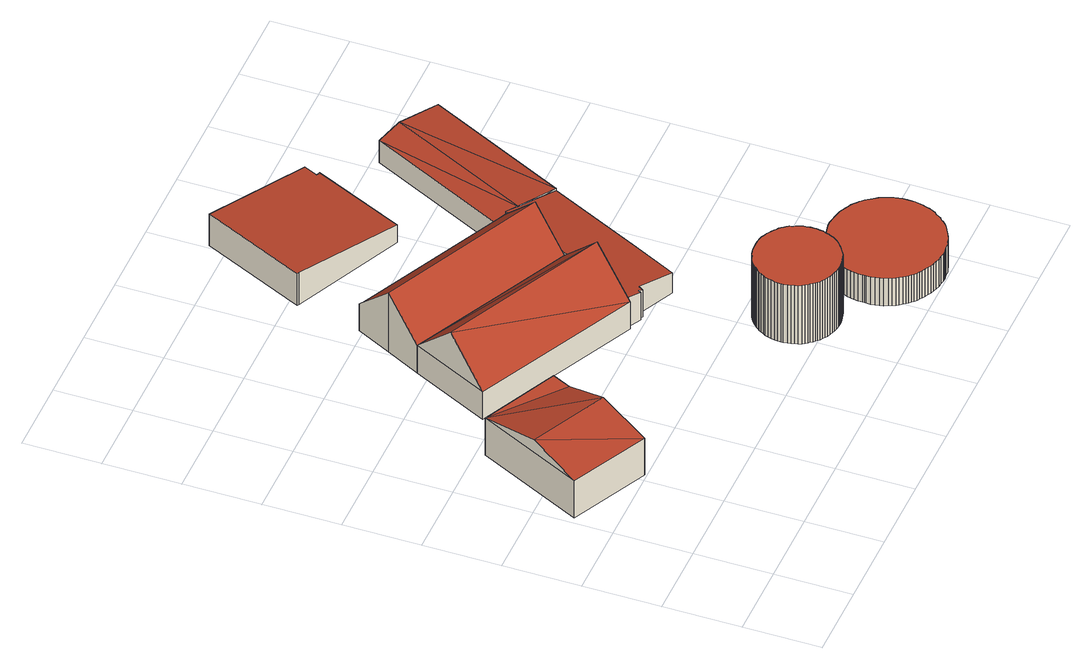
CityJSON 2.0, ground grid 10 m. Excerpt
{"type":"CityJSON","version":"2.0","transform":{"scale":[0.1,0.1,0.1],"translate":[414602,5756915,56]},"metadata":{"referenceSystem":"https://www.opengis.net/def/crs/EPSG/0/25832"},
"CityObjects":{
"building1":{"type":"Building","attributes":{"Gemeindeschluessel":"05570044","Geometrietyp2DReferenz":"3000","function":"31001_2700","roofType":"5000","measuredHeight":7.58},"geometry":[{"type":"Solid","lod":"2","boundaries":[[[[0,1,2,3]],[[4,5,1,0]],[[6,7,5,4]],[[8,9,7,6]],[[3,2,9,8]],[[6,4,0]],[[10,6,0]],[[0,11,10]],[[8,10,11]],[[11,3,8]],[[3,11,0]],[[6,10,8]],[[1,5,7,9,2]]]],"semantics":{"surfaces":[{"type":"WallSurface"},{"type":"RoofSurface"},{"type":"GroundSurface"}],"values":[[0,0,0,0,0,1,1,1,1,1,0,0,2]]}}]},
"building2":{"type":"Building","attributes":{"Gemeindeschluessel":"05570044","Geometrietyp2DReferenz":"3000","function":"31001_2700"},"children":["building2-1","building2-2"]},
"building2-1":{"type":"BuildingPart","attributes":{"roofType":"3100","measuredHeight":9.77},"parents":["building2"],"geometry":[{"type":"Solid","lod":"2","boundaries":[[[[12,13,14,15]],[[16,17,13,12]],[[15,14,18,19]],[[12,20,16]],[[19,21,15]],[[15,21,20]],[[20,12,15]],[[21,19,22,16]],[[16,20,21]],[[13,17,18,14]],[[17,16,22,19,18]]]],"semantics":{"surfaces":[{"type":"WallSurface"},{"type":"RoofSurface"},{"type":"GroundSurface"},{"type":"ClosureSurface"}],"values":[[0,0,0,0,0,1,1,1,1,2,3]]}}]},
"building2-2":{"type":"BuildingPart","attributes":{"roofType":"3100","measuredHeight":9.14},"parents":["building2"],"geometry":[{"type":"Solid","lod":"2","boundaries":[[[[23,24,25,26]],[[27,28,24,23]],[[29,30,28,27]],[[19,18,30,29]],[[31,32,17,16]],[[33,34,32,31]],[[35,36,34,33]],[[26,25,36,35]],[[16,22,19,29,31]],[[27,23,26,35,33,31,29]],[[24,28,30,18,17,32,34,36,25]],[[17,18,19,22,16]]]],"semantics":{"surfaces":[{"type":"WallSurface"},{"type":"RoofSurface"},{"type":"GroundSurface"},{"type":"ClosureSurface"}],"values":[[0,0,0,0,0,0,0,0,1,1,2,3]]}}]},
"building3":{"type":"Building","attributes":{"Gemeindeschluessel":"05570044","Geometrietyp2DReferenz":"3000","function":"51003_1201","roofType":"1000","measuredHeight":9},"geometry":[{"type":"Solid","lod":"2","boundaries":[[[[37,38,39,40]],[[41,42,38,37]],[[43,44,42,41]],[[45,46,44,43]],[[47,48,46,45]],[[49,50,48,47]],[[51,52,50,49]],[[53,54,52,51]],[[55,56,54,53]],[[57,58,56,55]],[[59,60,58,57]],[[61,62,60,59]],[[63,64,62,61]],[[65,66,64,63]],[[67,68,66,65]],[[69,70,68,67]],[[71,72,70,69]],[[73,74,72,71]],[[75,76,74,73]],[[77,78,76,75]],[[79,80,78,77]],[[81,82,80,79]],[[83,84,82,81]],[[85,86,84,83]],[[87,88,86,85]],[[89,90,88,87]],[[91,92,90,89]],[[93,94,92,91]],[[95,96,94,93]],[[97,98,96,95]],[[99,100,98,97]],[[101,102,100,99]],[[103,104,102,101]],[[105,106,104,103]],[[107,108,106,105]],[[109,110,108,107]],[[111,112,110,109]],[[113,114,112,111]],[[115,116,114,113]],[[117,118,116,115]],[[119,120,118,117]],[[121,122,120,119]],[[123,124,122,121]],[[125,126,124,123]],[[127,128,126,125]],[[129,130,128,127]],[[131,132,130,129]],[[133,134,132,131]],[[135,136,134,133]],[[137,138,136,135]],[[139,140,138,137]],[[141,142,140,139]],[[143,144,142,141]],[[145,146,144,143]],[[147,148,146,145]],[[149,150,148,147]],[[151,152,150,149]],[[153,154,152,151]],[[155,156,154,153]],[[157,158,156,155]],[[159,160,158,157]],[[161,162,160,159]],[[163,164,162,161]],[[165,166,164,163]],[[167,168,166,165]],[[169,170,168,167]],[[171,172,170,169]],[[173,174,172,171]],[[175,176,174,173]],[[177,178,176,175]],[[179,180,178,177]],[[181,182,180,179]],[[183,184,182,181]],[[185,186,184,183]],[[187,188,186,185]],[[189,190,188,187]],[[191,192,190,189]],[[193,194,192,191]],[[195,196,194,193]],[[197,198,196,195]],[[199,200,198,197]],[[201,202,200,199]],[[203,204,202,201]],[[205,206,204,203]],[[207,208,206,205]],[[209,210,208,207]],[[211,212,210,209]],[[40,39,212,211]],[[209,207,205,203,201,199,197,195,193,191,189,187,185,183,181,179,177,175,173,171,169,167,165,163,161,159,157,155,153,151,149,147,145,143,141,139,137,135,133,131,129,127,125,123,121,119,117,115,113,111,109,107,105,103,101,99,97,95,93,91,89,87,85,83,81,79,77,75,73,71,69,67,65,63,61,59,57,55,53,51,49,47,45,43,41,37,40,211]],[[38,42,44,46,48,50,52,54,56,58,60,62,64,66,68,70,72,74,76,78,80,82,84,86,88,90,92,94,96,98,100,102,104,106,108,110,112,114,116,118,120,122,124,126,128,130,132,134,136,138,140,142,144,146,148,150,152,154,156,158,160,162,164,166,168,170,172,174,176,178,180,182,184,186,188,190,192,194,196,198,200,202,204,206,208,210,212,39]]]],"semantics":{"surfaces":[{"type":"WallSurface"},{"type":"RoofSurface"},{"type":"GroundSurface"}],"values":[[0,0,0,0,0,0,0,0,0,0,0,0,0,0,0,0,0,0,0,0,0,0,0,0,0,0,0,0,0,0,0,0,0,0,0,0,0,0,0,0,0,0,0,0,0,0,0,0,0,0,0,0,0,0,0,0,0,0,0,0,0,0,0,0,0,0,0,0,0,0,0,0,0,0,0,0,0,0,0,0,0,0,0,0,0,0,0,0,1,2]]}}]},
"building4":{"type":"Building","attributes":{"Gemeindeschluessel":"05570044","Geometrietyp2DReferenz":"3000","function":"31001_2700","roofType":"2100","measuredHeight":4.9},"geometry":[{"type":"Solid","lod":"2","boundaries":[[[[213,214,215,216]],[[217,218,214,213]],[[219,220,218,217]],[[221,222,220,219]],[[223,224,222,221]],[[225,226,224,223]],[[216,215,226,225]],[[223,221,219,217,213,216,225]],[[214,218,220,222,224,226,215]]]],"semantics":{"surfaces":[{"type":"WallSurface"},{"type":"RoofSurface"},{"type":"GroundSurface"}],"values":[[0,0,0,0,0,0,0,1,2]]}}]},
"building5":{"type":"Building","attributes":{"Gemeindeschluessel":"05570044","Geometrietyp2DReferenz":"3000","function":"51003_1201","roofType":"1000","measuredHeight":4.23},"geometry":[{"type":"Solid","lod":"2","boundaries":[[[[227,228,229,230]],[[231,232,228,227]],[[233,234,232,231]],[[235,236,234,233]],[[237,238,236,235]],[[239,240,238,237]],[[241,242,240,239]],[[243,244,242,241]],[[245,246,244,243]],[[247,248,246,245]],[[249,250,248,247]],[[251,252,250,249]],[[253,254,252,251]],[[255,256,254,253]],[[257,258,256,255]],[[259,260,258,257]],[[261,262,260,259]],[[263,264,262,261]],[[265,266,264,263]],[[267,268,266,265]],[[269,270,268,267]],[[271,272,270,269]],[[273,274,272,271]],[[275,276,274,273]],[[277,278,276,275]],[[279,280,278,277]],[[281,282,280,279]],[[283,284,282,281]],[[285,286,284,283]],[[287,288,286,285]],[[289,290,288,287]],[[291,292,290,289]],[[293,294,292,291]],[[295,296,294,293]],[[297,298,296,295]],[[299,300,298,297]],[[301,302,300,299]],[[303,304,302,301]],[[305,306,304,303]],[[307,308,306,305]],[[309,310,308,307]],[[311,312,310,309]],[[313,314,312,311]],[[315,316,314,313]],[[317,318,316,315]],[[319,320,318,317]],[[321,322,320,319]],[[323,324,322,321]],[[325,326,324,323]],[[327,328,326,325]],[[329,330,328,327]],[[331,332,330,329]],[[333,334,332,331]],[[335,336,334,333]],[[337,338,336,335]],[[339,340,338,337]],[[341,342,340,339]],[[343,344,342,341]],[[345,346,344,343]],[[347,348,346,345]],[[349,350,348,347]],[[351,352,350,349]],[[353,354,352,351]],[[355,356,354,353]],[[357,358,356,355]],[[359,360,358,357]],[[361,362,360,359]],[[363,364,362,361]],[[365,366,364,363]],[[367,368,366,365]],[[369,370,368,367]],[[371,372,370,369]],[[373,374,372,371]],[[375,376,374,373]],[[377,378,376,375]],[[379,380,378,377]],[[381,382,380,379]],[[383,384,382,381]],[[385,386,384,383]],[[387,388,386,385]],[[389,390,388,387]],[[391,392,390,389]],[[393,394,392,391]],[[395,396,394,393]],[[397,398,396,395]],[[399,400,398,397]],[[401,402,400,399]],[[403,404,402,401]],[[405,406,404,403]],[[407,408,406,405]],[[409,410,408,407]],[[411,412,410,409]],[[413,414,412,411]],[[415,416,414,413]],[[417,418,416,415]],[[419,420,418,417]],[[421,422,420,419]],[[423,424,422,421]],[[425,426,424,423]],[[427,428,426,425]],[[429,430,428,427]],[[431,432,430,429]],[[433,434,432,431]],[[230,229,434,433]],[[431,429,427,425,423,421,419,417,415,413,411,409,407,405,403,401,399,397,395,393,391,389,387,385,383,381,379,377,375,373,371,369,367,365,363,361,359,357,355,353,351,349,347,345,343,341,339,337,335,333,331,329,327,325,323,321,319,317,315,313,311,309,307,305,303,301,299,297,295,293,291,289,287,285,283,281,279,277,275,273,271,269,267,265,263,261,259,257,255,253,251,249,247,245,243,241,239,237,235,233,231,227,230,433]],[[228,232,234,236,238,240,242,244,246,248,250,252,254,256,258,260,262,264,266,268,270,272,274,276,278,280,282,284,286,288,290,292,294,296,298,300,302,304,306,308,310,312,314,316,318,320,322,324,326,328,330,332,334,336,338,340,342,344,346,348,350,352,354,356,358,360,362,364,366,368,370,372,374,376,378,380,382,384,386,388,390,392,394,396,398,400,402,404,406,408,410,412,414,416,418,420,422,424,426,428,430,432,434,229]]]],"semantics":{"surfaces":[{"type":"WallSurface"},{"type":"RoofSurface"},{"type":"GroundSurface"}],"values":[[0,0,0,0,0,0,0,0,0,0,0,0,0,0,0,0,0,0,0,0,0,0,0,0,0,0,0,0,0,0,0,0,0,0,0,0,0,0,0,0,0,0,0,0,0,0,0,0,0,0,0,0,0,0,0,0,0,0,0,0,0,0,0,0,0,0,0,0,0,0,0,0,0,0,0,0,0,0,0,0,0,0,0,0,0,0,0,0,0,0,0,0,0,0,0,0,0,0,0,0,0,0,0,0,1,2]]}}]},
"building6":{"type":"Building","attributes":{"Gemeindeschluessel":"05570044","Geometrietyp2DReferenz":"3000","function":"31001_2700"},"children":["building6-1","building6-2"]},
"building6-1":{"type":"BuildingPart","attributes":{"roofType":"3100","measuredHeight":4.24},"parents":["building6"],"geometry":[{"type":"Solid","lod":"2","boundaries":[[[[435,436,24,437]],[[438,439,436,435]],[[440,441,442,439,438]],[[435,443,438]],[[444,443,435]],[[435,437,445,444]],[[440,438,443]],[[443,444,446,440]],[[436,439,442,28,24]],[[28,447,437,24]],[[441,440,448]],[[442,441,448,447,28]],[[448,440,446]],[[437,447,445]],[[445,447,448,446,444]]]],"semantics":{"surfaces":[{"type":"WallSurface"},{"type":"RoofSurface"},{"type":"GroundSurface"},{"type":"ClosureSurface"}],"values":[[0,0,0,0,1,1,1,1,2,0,0,3,0,0,3]]}}]},
"building6-2":{"type":"BuildingPart","attributes":{"roofType":"2100","measuredHeight":4.62},"parents":["building6"],"geometry":[{"type":"Solid","lod":"2","boundaries":[[[[449,450,442,441]],[[451,452,450,449]],[[453,454,452,451]],[[455,456,454,453]],[[457,458,456,455]],[[459,460,458,457]],[[461,462,460,459]],[[463,445,447,28,462,461]],[[461,459,457,455,453,451,449,441,448,446,463]],[[450,452,454,456,458,460,462,28,442]],[[444,445,463,446]],[[442,28,447,448,441]],[[447,445,444,446,448]]]],"semantics":{"surfaces":[{"type":"WallSurface"},{"type":"RoofSurface"},{"type":"GroundSurface"},{"type":"ClosureSurface"}],"values":[[0,0,0,0,0,0,0,0,1,2,0,3,3]]}}]}
},
"vertices":[
[73,388,60],[73,388,3],[7,251,3],[7,251,60],[172,341,60],[172,341,3],[161,317,60],[161,317,3],[107,202,60],[107,202,3],[137,265,79],[37,313,79],
[133,414,43],[133,414,1],[344,312,1],[344,312,43],[182,515,43],[182,515,1],[393,413,1],[393,413,43],[158,464,99],[369,363,99],[296,460,43],
[424,509,43],[424,509,1],[230,602,1],[230,602,43],[436,503,43],[436,503,1],[415,458,93],[415,458,1],[204,559,93],[204,559,1],[227,605,42],[227,605,1],[231,603,42],[231,603,1],
[492,128,90],[492,128,0],[492,132,0],[492,132,90],[490,124,90],[490,124,0],[489,120,90],[489,120,0],[487,116,90],[487,116,0],[486,113,90],[486,113,0],[484,110,90],[484,110,0],[482,107,90],[482,107,0],[480,105,90],[480,105,0],[478,103,90],[478,103,0],[475,101,90],[475,101,0],[473,99,90],[473,99,0],[470,97,90],[470,97,0],[467,95,90],[467,95,0],[464,93,90],[464,93,0],[461,91,90],[461,91,0],[457,90,90],[457,90,0],[452,89,90],[452,89,0],[448,88,90],[448,88,0],[443,87,90],[443,87,0],[440,87,90],[440,87,0],[437,87,90],[437,87,0],[432,88,90],[432,88,0],[428,89,90],[428,89,0],[424,90,90],[424,90,0],[420,91,90],[420,91,0],[416,93,90],[416,93,0],[413,95,90],[413,95,0],[410,97,90],[410,97,0],[407,99,90],[407,99,0],[405,101,90],[405,101,0],[403,103,90],[403,103,0],[401,105,90],[401,105,0],[399,108,90],[399,108,0],[397,110,90],[397,110,0],[395,113,90],[395,113,0],[393,116,90],[393,116,0],[391,120,90],[391,120,0],[390,124,90],[390,124,0],[389,128,90],[389,128,0],[388,132,90],[388,132,0],[387,137,90],[387,137,0],[387,140,90],[387,140,0],[387,144,90],[387,144,0],[388,148,90],[388,148,0],[389,153,90],[389,153,0],[390,157,90],[390,157,0],[391,161,90],[391,161,0],[393,164,90],[393,164,0],[395,168,90],[395,168,0],[397,171,90],[397,171,0],[399,173,90],[399,173,0],[401,176,90],[401,176,0],[403,178,90],[403,178,0],[405,180,90],[405,180,0],[407,182,90],[407,182,0],[410,184,90],[410,184,0],[413,186,90],[413,186,0],[416,188,90],[416,188,0],[420,189,90],[420,189,0],[424,191,90],[424,191,0],[428,192,90],[428,192,0],[432,193,90],[432,193,0],[437,193,90],[437,193,0],[440,193,90],[440,193,0],[443,193,90],[443,193,0],[448,193,90],[448,193,0],[453,192,90],[453,192,0],[457,191,90],[457,191,0],[461,189,90],[461,189,0],[464,188,90],[464,188,0],[467,186,90],[467,186,0],[470,184,90],[470,184,0],[473,182,90],[473,182,0],[475,180,90],[475,180,0],[478,178,90],[478,178,0],[480,176,90],[480,176,0],[482,173,90],[482,173,0],[484,171,90],[484,171,0],[486,168,90],[486,168,0],[487,164,90],[487,164,0],[489,161,90],[489,161,0],[490,157,90],[490,157,0],[492,153,90],[492,153,0],[492,148,90],[492,148,0],[493,144,90],[493,144,0],[493,140,90],[493,140,0],[493,137,90],[493,137,0],
[301,821,53],[301,821,4],[239,687,4],[239,687,53],[441,756,32],[441,756,4],[433,738,32],[433,738,4],[438,736,32],[438,736,4],[385,619,31],[385,619,4],[242,686,53],[242,686,4],
[628,61,43],[628,61,1],[629,66,1],[629,66,43],[627,56,43],[627,56,1],[625,51,43],[625,51,1],[624,46,43],[624,46,1],[622,42,43],[622,42,1],[620,38,43],[620,38,1],[617,35,43],[617,35,1],[615,31,43],[615,31,1],[613,28,43],[613,28,1],[610,26,43],[610,26,1],[608,23,43],[608,23,1],[606,21,43],[606,21,1],[603,18,43],[603,18,1],[600,16,43],[600,16,1],[596,14,43],[596,14,1],[593,12,43],[593,12,1],[589,10,43],[589,10,1],[585,8,43],[585,8,1],[580,6,43],[580,6,1],[576,5,43],[576,5,1],[571,3,43],[571,3,1],[565,3,43],[565,3,1],[560,2,43],[560,2,1],[557,2,43],[557,2,1],[555,2,43],[555,2,1],[549,3,43],[549,3,1],[544,3,43],[544,3,1],[539,5,43],[539,5,1],[534,6,43],[534,6,1],[530,8,43],[530,8,1],[526,10,43],[526,10,1],[522,12,43],[522,12,1],[518,14,43],[518,14,1],[515,16,43],[515,16,1],[512,18,43],[512,18,1],[509,21,43],[509,21,1],[507,23,43],[507,23,1],[504,26,43],[504,26,1],[502,28,43],[502,28,1],[500,31,43],[500,31,1],[497,35,43],[497,35,1],[495,38,43],[495,38,1],[493,42,43],[493,42,1],[491,46,43],[491,46,1],[489,51,43],[489,51,1],[488,56,43],[488,56,1],[487,61,43],[487,61,1],[486,66,43],[486,66,1],[486,72,43],[486,72,1],[486,74,43],[486,74,1],[486,76,43],[486,76,1],[486,82,43],[486,82,1],[487,87,43],[487,87,1],[488,92,43],[488,92,1],[489,97,43],[489,97,1],[491,101,43],[491,101,1],[493,106,43],[493,106,1],[495,110,43],[495,110,1],[497,113,43],[497,113,1],[500,116,43],[500,116,1],[502,119,43],[502,119,1],[504,122,43],[504,122,1],[507,125,43],[507,125,1],[509,127,43],[509,127,1],[512,129,43],[512,129,1],[515,132,43],[515,132,1],[518,134,43],[518,134,1],[522,136,43],[522,136,1],[526,138,43],[526,138,1],[530,140,43],[530,140,1],[534,142,43],[534,142,1],[539,143,43],[539,143,1],[544,144,43],[544,144,1],[549,145,43],[549,145,1],[555,146,43],[555,146,1],[557,146,43],[557,146,1],[560,146,43],[560,146,1],[565,145,43],[565,145,1],[571,144,43],[571,144,1],[576,143,43],[576,143,1],[581,142,43],[581,142,1],[585,140,43],[585,140,1],[589,138,43],[589,138,1],[593,136,43],[593,136,1],[597,134,43],[597,134,1],[600,132,43],[600,132,1],[603,129,43],[603,129,1],[606,127,43],[606,127,1],[608,125,43],[608,125,1],[611,122,43],[611,122,1],[613,119,43],[613,119,1],[615,116,43],[615,116,1],[617,113,43],[617,113,1],[620,109,43],[620,109,1],[622,106,43],[622,106,1],[624,101,43],[624,101,1],[625,97,43],[625,97,1],[627,92,43],[627,92,1],[628,87,43],[628,87,1],[629,82,43],[629,82,1],[629,76,43],[629,76,1],[629,74,43],[629,74,1],[629,72,43],[629,72,1],
[513,691,35],[513,691,1],[424,509,35],[597,650,35],[597,650,1],[508,468,35],[508,468,32],[508,468,1],[542,677,44],[453,494,44],[436,503,39],[457,493,43],[436,503,35],[495,474,35],
[451,350,32],[451,350,1],[421,289,32],[421,289,1],[373,312,43],[373,312,1],[369,306,43],[369,306,1],[365,309,44],[365,309,1],[363,306,44],[363,306,1],[346,315,47],[346,315,1],[436,503,47]
]}
